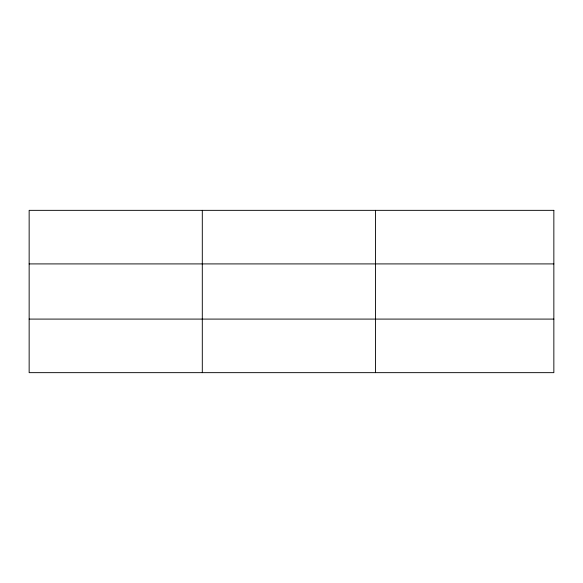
<?xml version="1.0" encoding="UTF-8"?>
<svg xmlns="http://www.w3.org/2000/svg" width="583" height="583" viewBox="0 0 583 583"><rect width="100%" height="100%" fill="white"/><g stroke="black" fill="none" stroke-linecap="round" stroke-linejoin="round"><path stroke-width="0.87" d="M202.301 372.654L202.301 210.346M375.452 372.654L375.452 210.346M29.15 263.91L553.85 263.91M29.15 319.09L553.85 319.09M553.85 210.346L553.85 372.654L29.15 372.654L29.15 210.346L553.85 210.346"/></g></svg>
